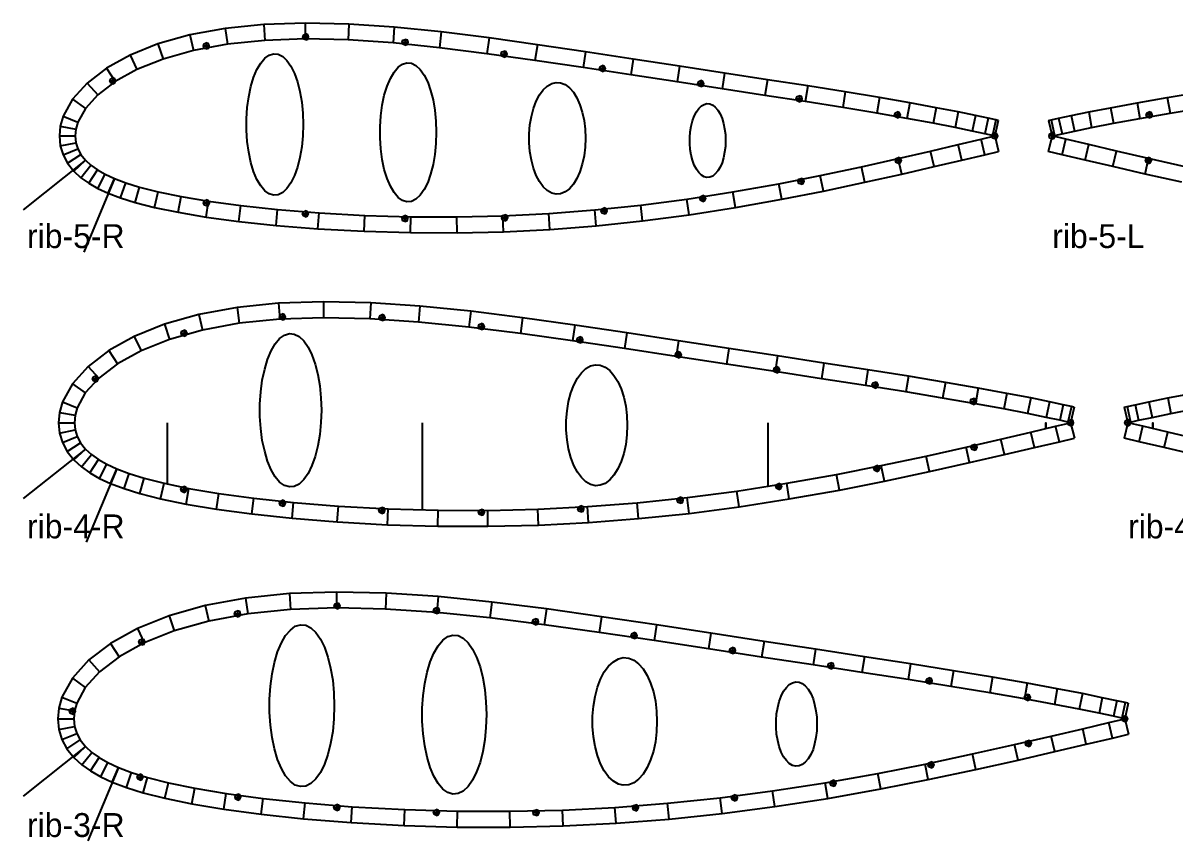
# Model space of a CAD drawing. Header units: millimetres. Extents: x 0 to 1469, y 0 to 3646.
# Drawn here: x 0 to 579, y 306 to 717 of the extents above; entities that cross this region are included whole.
import ezdxf

# ---------------------------------------------------------------- set-up
doc = ezdxf.new("R2010")
doc.units = ezdxf.units.MM
for name, color, linetype in [('CUT', 1, 'CONTINUOUS'), ('MARK', 5, 'CONTINUOUS'), ('SEAM', 3, 'CONTINUOUS'), ('TEXT', 7, 'CONTINUOUS')]:
    doc.layers.add(name, color=color, linetype=linetype)

msp = doc.modelspace()

# ---------------------------------------------------------------- linework, layer by layer
at = {"layer": 'CUT', "color": 1}
for points in [[(490, 668.23), (488.7, 668.52), (484.9, 669.36), (478.6, 670.72), (469.8, 672.51), (458.8, 674.66), (445.5, 677.1), (430.3, 679.76), (413.1, 682.59), (394.3, 685.58), (374, 688.73), (352.4, 692.04), (329.8, 695.49), (306.5, 699.08), (282.6, 702.7), (258.4, 706.3), (234.2, 709.7), (210.1, 712.7), (186.5, 715.1), (163.7, 716.7), (141.7, 717.2), (120.9, 716.5), (101.5, 714.5), (83.76, 711.2), (67.77, 706.7), (53.76, 701.04), (41.85, 694.44), (32.15, 687.04), (24.78, 678.9), (20.09, 670.31), (18.7, 665.33), (18.25, 660.43), (18.72, 655.52), (20.1, 650.98), (22.32, 646.76), (25.48, 642.78), (29.07, 639.47), (33.04, 636.65), (37.61, 634.05), (42.78, 631.65), (49.05, 629.28), (56.41, 626.98), (66.03, 624.52), (77.91, 622.06), (92.04, 619.7), (108.4, 617.49), (127.1, 615.5), (148.1, 613.8), (171.4, 612.51), (194.7, 611.838), (218.1, 611.771), (241.4, 612.32), (264.7, 613.51), (288, 615.33), (311.3, 617.77), (334.6, 620.83), (357.9, 624.45), (381.2, 628.6), (402.1, 632.72), (423, 637.15), (441.5, 641.3), (457.7, 645.03), (471.6, 648.29), (483.2, 651.01), (490.1, 652.64)], [(90.59, 705.7), (93.59, 705.7), (93.15, 706.7), (92.09, 707.2), (92.09, 704.2), (91.03, 704.6), (90.59, 705.7), (91.03, 706.7), (92.09, 707.2)], [(140.5, 710.2), (143.5, 710.2), (143.1, 711.2), (142, 711.7), (142, 708.7), (141, 709.1), (140.5, 710.2), (141, 711.2), (142, 711.7)], [(142, 708.7), (143.1, 709.1), (143.5, 710.2)], [(190.5, 707.5), (193.5, 707.5), (193.1, 708.6), (192, 709), (192, 706), (190.9, 706.5), (190.5, 707.5), (190.9, 708.6), (192, 709)], [(192, 706), (193.1, 706.5), (193.5, 707.5)], [(92.09, 704.2), (93.15, 704.6), (93.59, 705.7)], [(240.2, 701.61), (243.2, 701.61), (242.7, 702.7), (241.7, 703.1), (241.7, 700.11), (240.6, 700.54), (240.2, 701.61), (240.6, 702.7), (241.7, 703.1)], [(241.7, 700.11), (242.7, 700.54), (243.2, 701.61)], [(289.7, 694.34), (292.7, 694.34), (292.2, 695.4), (291.2, 695.84), (291.2, 692.84), (290.1, 693.28), (289.7, 694.34), (290.1, 695.4), (291.2, 695.84)], [(43.61, 688.15), (46.61, 688.15), (46.17, 689.21), (45.11, 689.65), (45.11, 686.65), (44.05, 687.09), (43.61, 688.15), (44.05, 689.21), (45.11, 689.65)], [(291.2, 692.84), (292.2, 693.28), (292.7, 694.34)], [(45.11, 686.65), (46.17, 687.09), (46.61, 688.15)], [(339.1, 686.77), (342.1, 686.77), (341.6, 687.83), (340.6, 688.27), (340.6, 685.27), (339.5, 685.71), (339.1, 686.77), (339.5, 687.83), (340.6, 688.27)], [(340.6, 685.27), (341.6, 685.71), (342.1, 686.77)], [(388.5, 679.16), (391.5, 679.16), (391.1, 680.22), (390, 680.66), (390, 677.66), (388.9, 678.1), (388.5, 679.16), (388.9, 680.22), (390, 680.66)], [(390, 677.66), (391.1, 678.1), (391.5, 679.16)], [(515.2, 668.23), (516.5, 668.52), (520.3, 669.36), (526.6, 670.72), (535.4, 672.51), (546.4, 674.66), (559.7, 677.1), (574.9, 679.76), (592.1, 682.59)], [(437.9, 671.07), (440.9, 671.07), (440.4, 672.13), (439.4, 672.57), (439.4, 669.57), (438.3, 670.01), (437.9, 671.07), (438.3, 672.13), (439.4, 672.57)], [(567.3, 671.07), (564.3, 671.07), (564.8, 672.13), (565.8, 672.57), (565.8, 669.57), (566.9, 670.01), (567.3, 671.07), (566.9, 672.13), (565.8, 672.57)], [(439.4, 669.57), (440.4, 670.01), (440.9, 671.07)], [(565.8, 669.57), (564.8, 670.01), (564.3, 671.07)], [(438.3, 648.08), (441.3, 648.08), (440.8, 649.14), (439.8, 649.58), (439.8, 646.58), (438.7, 647.02), (438.3, 648.08), (438.7, 649.14), (439.8, 649.58)], [(582.2, 637.15), (563.7, 641.3), (547.5, 645.03), (533.6, 648.29), (522, 651.01), (515.1, 652.64)], [(566.9, 648.08), (563.9, 648.08), (564.4, 649.14), (565.4, 649.58), (565.4, 646.58), (566.5, 647.02), (566.9, 648.08), (566.5, 649.14), (565.4, 649.58)], [(439.8, 646.58), (440.8, 647.02), (441.3, 648.08)], [(565.4, 646.58), (564.4, 647.02), (563.9, 648.08)], [(389.4, 637.64), (392.4, 637.64), (391.9, 638.7), (390.9, 639.14), (390.9, 636.14), (389.8, 636.58), (389.4, 637.64), (389.8, 638.7), (390.9, 639.14)], [(390.9, 636.14), (391.9, 636.58), (392.4, 637.64)], [(90.66, 626.78), (93.66, 626.78), (93.22, 627.84), (92.16, 628.28), (92.16, 625.28), (91.1, 625.72), (90.66, 626.78), (91.1, 627.84), (92.16, 628.28)], [(92.16, 625.28), (93.22, 625.72), (93.66, 626.78)], [(340.1, 629), (343.1, 629), (342.6, 630.06), (341.6, 630.5), (341.6, 627.5), (340.5, 627.94), (340.1, 629), (340.5, 630.06), (341.6, 630.5)], [(341.6, 627.5), (342.6, 627.94), (343.1, 629)], [(140.4, 621.32), (143.4, 621.32), (143, 622.38), (141.9, 622.82), (141.9, 619.82), (140.9, 620.26), (140.4, 621.32), (140.9, 622.38), (141.9, 622.82)], [(141.9, 619.82), (143, 620.26), (143.4, 621.32)], [(190.4, 618.92), (193.4, 618.92), (193, 619.98), (191.9, 620.42), (191.9, 617.42), (190.9, 617.86), (190.4, 618.92), (190.9, 619.98), (191.9, 620.42)], [(240.5, 619.36), (243.5, 619.36), (243, 620.42), (242, 620.86), (242, 617.86), (240.9, 618.3), (240.5, 619.36), (240.9, 620.42), (242, 620.86)], [(242, 617.86), (243, 618.3), (243.5, 619.36)], [(290.4, 622.78), (293.4, 622.78), (293, 623.84), (291.9, 624.28), (291.9, 621.28), (290.9, 621.72), (290.4, 622.78), (290.9, 623.84), (291.9, 624.28)], [(291.9, 621.28), (293, 621.72), (293.4, 622.78)], [(191.9, 617.42), (193, 617.86), (193.4, 618.92)], [(528.1, 524.12), (526.7, 524.43), (522.6, 525.34), (515.7, 526.8), (506.3, 528.75), (494.3, 531.08), (479.9, 533.72), (463.4, 536.59), (444.8, 539.66), (424.4, 542.91), (402.4, 546.31), (379.1, 549.89), (354.6, 553.64), (329.3, 557.5), (303.4, 561.5), (277.2, 565.4), (251, 569.1), (224.9, 572.3), (199.4, 574.9), (174.7, 576.6), (150.9, 577.1), (128.4, 576.4), (107.5, 574.3), (88.28, 570.7), (71.03, 565.8), (55.91, 559.7), (43.09, 552.6), (32.67, 544.65), (24.77, 535.94), (19.78, 526.76), (18.31, 521.5), (17.82, 516.31), (18.33, 511.13), (19.78, 506.33), (22.13, 501.87), (25.48, 497.64), (29.31, 494.12), (33.54, 491.11), (38.43, 488.33), (44, 485.75), (50.74, 483.19), (58.68, 480.72), (69.07, 478.06), (81.91, 475.41), (97.2, 472.85), (115, 470.46), (135.2, 468.3), (157.9, 466.46), (183.1, 465.072), (208.4, 464.339), (233.6, 464.266), (258.9, 464.865), (284.1, 466.148), (309.3, 468.12), (334.6, 470.77), (359.8, 474.07), (385, 477.99), (410.2, 482.48), (432.8, 486.95), (455.5, 491.75), (475.5, 496.24), (493.1, 500.28), (508.1, 503.81), (520.7, 506.76), (528.2, 508.52)], [(128.9, 569.5), (131.9, 569.5), (131.4, 570.5), (130.4, 571), (130.4, 568), (129.3, 568.4), (128.9, 569.5), (129.3, 570.5), (130.4, 571)], [(130.4, 568), (131.4, 568.4), (131.9, 569.5)], [(178.9, 569.2), (181.9, 569.2), (181.5, 570.2), (180.4, 570.7), (180.4, 567.7), (179.4, 568.1), (178.9, 569.2), (179.4, 570.2), (180.4, 570.7)], [(180.4, 567.7), (181.5, 568.1), (181.9, 569.2)], [(79.39, 561.3), (82.39, 561.3), (81.95, 562.4), (80.89, 562.8), (80.89, 559.8), (79.83, 560.3), (79.39, 561.3), (79.83, 562.4), (80.89, 562.8)], [(228.8, 564.6), (231.8, 564.6), (231.3, 565.7), (230.3, 566.1), (230.3, 563.1), (229.2, 563.5), (228.8, 564.6), (229.2, 565.7), (230.3, 566.1)], [(230.3, 563.1), (231.3, 563.5), (231.8, 564.6)], [(80.89, 559.8), (81.95, 560.3), (82.39, 561.3)], [(278.3, 557.9), (281.3, 557.9), (280.9, 559), (279.8, 559.4), (279.8, 556.4), (278.8, 556.8), (278.3, 557.9), (278.8, 559), (279.8, 559.4)], [(279.8, 556.4), (280.9, 556.8), (281.3, 557.9)], [(327.8, 550.45), (330.8, 550.45), (330.3, 551.51), (329.3, 551.95), (329.3, 548.95), (328.2, 549.39), (327.8, 550.45), (328.2, 551.51), (329.3, 551.95)], [(329.3, 548.95), (330.3, 549.39), (330.8, 550.45)], [(377.2, 542.87), (380.2, 542.87), (379.8, 543.93), (378.7, 544.37), (378.7, 541.37), (377.6, 541.81), (377.2, 542.87), (377.6, 543.93), (378.7, 544.37)], [(34.9, 538.4), (37.9, 538.4), (37.46, 539.46), (36.4, 539.9), (36.4, 536.9), (35.34, 537.34), (34.9, 538.4), (35.34, 539.46), (36.4, 539.9)], [(36.4, 536.9), (37.46, 537.34), (37.9, 538.4)], [(378.7, 541.37), (379.8, 541.81), (380.2, 542.87)], [(426.6, 535.23), (429.6, 535.23), (429.2, 536.29), (428.1, 536.73), (428.1, 533.73), (427.1, 534.17), (426.6, 535.23), (427.1, 536.29), (428.1, 536.73)], [(428.1, 533.73), (429.2, 534.17), (429.6, 535.23)], [(476, 527.04), (479, 527.04), (478.5, 528.1), (477.5, 528.54), (477.5, 525.54), (476.4, 525.98), (476, 527.04), (476.4, 528.1), (477.5, 528.54)], [(477.5, 525.54), (478.5, 525.98), (479, 527.04)], [(553.3, 524.12), (554.7, 524.43), (558.8, 525.34), (565.7, 526.8), (575.1, 528.75), (587.1, 531.08)], [(476.4, 503.95), (479.4, 503.95), (478.9, 505.01), (477.9, 505.45), (477.9, 502.45), (476.8, 502.89), (476.4, 503.95), (476.8, 505.01), (477.9, 505.45)], [(477.9, 502.45), (478.9, 502.89), (479.4, 503.95)], [(588.3, 500.28), (573.3, 503.81), (560.7, 506.76), (553.2, 508.52)], [(427.5, 493.32), (430.5, 493.32), (430, 494.38), (429, 494.82), (429, 491.82), (427.9, 492.26), (427.5, 493.32), (427.9, 494.38), (429, 494.82)], [(429, 491.82), (430, 492.26), (430.5, 493.32)], [(79.28, 482.79), (82.28, 482.79), (81.84, 483.85), (80.78, 484.29), (80.78, 481.29), (79.72, 481.73), (79.28, 482.79), (79.72, 483.85), (80.78, 484.29)], [(80.78, 481.29), (81.84, 481.73), (82.28, 482.79)], [(378.3, 484.26), (381.3, 484.26), (380.8, 485.32), (379.8, 485.76), (379.8, 482.76), (378.7, 483.2), (378.3, 484.26), (378.7, 485.32), (379.8, 485.76)], [(379.8, 482.76), (380.8, 483.2), (381.3, 484.26)], [(128.9, 475.85), (131.9, 475.85), (131.4, 476.91), (130.4, 477.35), (130.4, 474.35), (129.3, 474.79), (128.9, 475.85), (129.3, 476.91), (130.4, 477.35)], [(130.4, 474.35), (131.4, 474.79), (131.9, 475.85)], [(328.7, 477.34), (331.7, 477.34), (331.3, 478.41), (330.2, 478.84), (330.2, 475.84), (329.1, 476.28), (328.7, 477.34), (329.1, 478.41), (330.2, 478.84)], [(330.2, 475.84), (331.3, 476.28), (331.7, 477.34)], [(178.8, 472.24), (181.8, 472.24), (181.4, 473.3), (180.3, 473.74), (180.3, 470.74), (179.2, 471.18), (178.8, 472.24), (179.2, 473.3), (180.3, 473.74)], [(180.3, 470.74), (181.4, 471.18), (181.8, 472.24)], [(228.8, 471.27), (231.8, 471.27), (231.4, 472.34), (230.3, 472.77), (230.3, 469.77), (229.3, 470.21), (228.8, 471.27), (229.3, 472.34), (230.3, 472.77)], [(230.3, 469.77), (231.4, 470.21), (231.8, 471.27)], [(278.8, 472.97), (281.8, 472.97), (281.4, 474.03), (280.3, 474.47), (280.3, 471.47), (279.3, 471.9), (278.8, 472.97), (279.3, 474.03), (280.3, 474.47)], [(280.3, 471.47), (281.4, 471.9), (281.8, 472.97)], [(555.3, 375.29), (553.8, 375.62), (549.5, 376.58), (542.2, 378.12), (532.3, 380.17), (519.6, 382.63), (504.5, 385.41), (487, 388.45), (467.5, 391.68), (445.9, 395.11), (422.7, 398.7), (398.1, 402.48), (372.3, 406.4), (345.6, 410.5), (318.3, 414.7), (290.7, 418.8), (263, 422.7), (235.5, 426.1), (208.6, 428.9), (182.5, 430.6), (157.5, 431.2), (133.8, 430.4), (111.7, 428.2), (91.51, 424.4), (73.35, 419.3), (57.45, 412.9), (43.97, 405.4), (33.04, 397.06), (24.77, 387.93), (19.55, 378.35), (18.02, 372.88), (17.52, 367.48), (18.04, 362.1), (19.55, 357.12), (21.99, 352.49), (25.48, 348.09), (29.47, 344.42), (33.9, 341.27), (39.02, 338.36), (44.86, 335.65), (51.95, 332.96), (60.3, 330.36), (71.24, 327.56), (84.77, 324.76), (100.9, 322.07), (119.6, 319.55), (140.9, 317.27), (164.9, 315.334), (191.5, 313.869), (218.1, 313.096), (244.7, 313.02), (271.3, 313.652), (298, 315.004), (324.6, 317.08), (351.2, 319.87), (377.8, 323.36), (404.4, 327.5), (430.9, 332.23), (454.8, 336.94), (478.7, 342), (499.9, 346.74), (518.4, 351), (534.2, 354.72), (547.4, 357.83), (555.4, 359.7)], [(156.3, 424.2), (159.3, 424.2), (158.9, 425.3), (157.8, 425.7), (157.8, 422.7), (156.8, 423.2), (156.3, 424.2), (156.8, 425.3), (157.8, 425.7)], [(157.8, 422.7), (158.9, 423.2), (159.3, 424.2)], [(206.3, 421.9), (209.3, 421.9), (208.9, 423), (207.8, 423.4), (207.8, 420.4), (206.7, 420.8), (206.3, 421.9), (206.7, 423), (207.8, 423.4)], [(106.3, 420.3), (109.3, 420.3), (108.9, 421.4), (107.8, 421.8), (107.8, 418.8), (106.8, 419.3), (106.3, 420.3), (106.8, 421.4), (107.8, 421.8)], [(107.8, 418.8), (108.9, 419.3), (109.3, 420.3)], [(207.8, 420.4), (208.9, 420.8), (209.3, 421.9)], [(256, 416.3), (259, 416.3), (258.6, 417.4), (257.5, 417.8), (257.5, 414.8), (256.5, 415.3), (256, 416.3), (256.5, 417.4), (257.5, 417.8)], [(257.5, 414.8), (258.6, 415.3), (259, 416.3)], [(58.23, 406.1), (61.23, 406.1), (60.79, 407.2), (59.73, 407.6), (59.73, 404.64), (58.67, 405.08), (58.23, 406.1), (58.67, 407.2), (59.73, 407.6)], [(59.73, 404.64), (60.79, 405.08), (61.23, 406.1)], [(305.6, 409.3), (308.6, 409.3), (308.1, 410.4), (307.1, 410.8), (307.1, 407.8), (306, 408.2), (305.6, 409.3), (306, 410.4), (307.1, 410.8)], [(307.1, 407.8), (308.1, 408.2), (308.6, 409.3)], [(355, 401.77), (358, 401.77), (357.6, 402.84), (356.5, 403.27), (356.5, 400.27), (355.4, 400.71), (355, 401.77), (355.4, 402.84), (356.5, 403.27)], [(356.5, 400.27), (357.6, 400.71), (358, 401.77)], [(404.4, 394.2), (407.4, 394.2), (407, 395.26), (405.9, 395.7), (405.9, 392.7), (404.9, 393.14), (404.4, 394.2), (404.9, 395.26), (405.9, 395.7)], [(405.9, 392.7), (407, 393.14), (407.4, 394.2)], [(453.8, 386.52), (456.8, 386.52), (456.4, 387.58), (455.3, 388.02), (455.3, 385.02), (454.3, 385.46), (453.8, 386.52), (454.3, 387.58), (455.3, 388.02)], [(455.3, 385.02), (456.4, 385.46), (456.8, 386.52)], [(503.2, 378.27), (506.2, 378.27), (505.7, 379.33), (504.7, 379.77), (504.7, 376.77), (503.6, 377.21), (503.2, 378.27), (503.6, 379.33), (504.7, 379.77)], [(504.7, 376.77), (505.7, 377.21), (506.2, 378.27)], [(23.37, 371.27), (26.37, 371.27), (25.93, 372.33), (24.87, 372.77), (24.87, 369.77), (23.81, 370.21), (23.37, 371.27), (23.81, 372.33), (24.87, 372.77)], [(24.87, 369.77), (25.93, 370.21), (26.37, 371.27)], [(503.6, 355.12), (506.6, 355.12), (506.1, 356.18), (505.1, 356.62), (505.1, 353.62), (504, 354.06), (503.6, 355.12), (504, 356.18), (505.1, 356.62)], [(505.1, 353.62), (506.1, 354.06), (506.6, 355.12)], [(454.7, 344.39), (457.7, 344.39), (457.3, 345.45), (456.2, 345.89), (456.2, 342.89), (455.1, 343.33), (454.7, 344.39), (455.1, 345.45), (456.2, 345.89)], [(456.2, 342.89), (457.3, 343.33), (457.7, 344.39)], [(57.36, 338.14), (60.36, 338.14), (59.92, 339.2), (58.86, 339.64), (58.86, 336.64), (57.8, 337.08), (57.36, 338.14), (57.8, 339.2), (58.86, 339.64)], [(58.86, 336.64), (59.92, 337.08), (60.36, 338.14)], [(405.6, 335.09), (408.6, 335.09), (408.1, 336.15), (407.1, 336.59), (407.1, 333.59), (406, 334.03), (405.6, 335.09), (406, 336.15), (407.1, 336.59)], [(407.1, 333.59), (408.1, 334.03), (408.6, 335.09)], [(106.5, 328.18), (109.5, 328.18), (109, 329.24), (108, 329.68), (108, 326.68), (106.9, 327.12), (106.5, 328.18), (106.9, 329.24), (108, 329.68)], [(108, 326.68), (109, 327.12), (109.5, 328.18)], [(156.2, 322.94), (159.2, 322.94), (158.8, 324), (157.7, 324.44), (157.7, 321.44), (156.7, 321.87), (156.2, 322.94), (156.7, 324), (157.7, 324.44)], [(306.3, 322.79), (309.3, 322.79), (308.8, 323.85), (307.8, 324.29), (307.8, 321.29), (306.7, 321.73), (306.3, 322.79), (306.7, 323.85), (307.8, 324.29)], [(356, 327.77), (359, 327.77), (358.6, 328.83), (357.5, 329.27), (357.5, 326.27), (356.5, 326.71), (356, 327.77), (356.5, 328.83), (357.5, 329.27)], [(357.5, 326.27), (358.6, 326.71), (359, 327.77)], [(157.7, 321.44), (158.8, 321.87), (159.2, 322.94)], [(206.2, 320.4), (209.2, 320.4), (208.8, 321.46), (207.7, 321.9), (207.7, 318.9), (206.7, 319.34), (206.2, 320.4), (206.7, 321.46), (207.7, 321.9)], [(207.7, 318.9), (208.8, 319.34), (209.2, 320.4)], [(256.3, 320.33), (259.3, 320.33), (258.8, 321.39), (257.8, 321.83), (257.8, 318.83), (256.7, 319.27), (256.3, 320.33), (256.7, 321.39), (257.8, 321.83)], [(257.8, 318.83), (258.8, 319.27), (259.3, 320.33)], [(307.8, 321.29), (308.8, 321.73), (309.3, 322.79)]]:
    msp.add_lwpolyline(points, dxfattribs=at)
for points in [[(140.8, 666.2), (140.6, 660.49), (140, 654.92), (139.1, 649.65), (137.9, 644.8), (136.4, 640.51), (134.6, 636.89), (132.6, 634.02), (130.5, 631.99), (128.2, 630.84), (125.9, 630.61), (123.6, 631.3), (121.4, 632.9), (119.4, 635.35), (117.5, 638.61), (115.8, 642.58), (114.4, 647.16), (113.4, 652.24), (112.6, 657.68), (112.3, 663.34), (112.3, 669.07), (112.6, 674.73), (113.4, 680.16), (114.4, 685.24), (115.8, 689.82), (117.5, 693.79), (119.4, 697.05), (121.4, 699.51), (123.6, 701.1), (125.9, 701.79), (128.2, 701.56), (130.5, 700.42), (132.6, 698.38), (134.6, 695.52), (136.4, 691.89), (137.9, 687.6), (139.1, 682.76), (140, 677.48), (140.6, 671.92)], [(207.6, 662.28), (207.4, 656.66), (206.9, 651.2), (206, 646.02), (204.8, 641.27), (203.3, 637.05), (201.5, 633.49), (199.6, 630.68), (197.4, 628.68), (195.2, 627.56), (192.9, 627.33), (190.7, 628.01), (188.5, 629.57), (186.4, 631.99), (184.6, 635.18), (182.9, 639.08), (181.5, 643.58), (180.5, 648.57), (179.8, 653.91), (179.4, 659.46), (179.4, 665.09), (179.8, 670.64), (180.5, 675.98), (181.5, 680.97), (182.9, 685.47), (184.6, 689.37), (186.4, 692.56), (188.5, 694.98), (190.7, 696.54), (192.9, 697.22), (195.2, 696.99), (197.4, 695.87), (199.6, 693.87), (201.5, 691.06), (203.3, 687.5), (204.8, 683.29), (206, 678.53), (206.9, 673.35), (207.4, 667.89)], [(282.6, 659.27), (282.4, 654.77), (281.9, 650.38), (281, 646.22), (279.8, 642.4), (278.3, 639.01), (276.5, 636.15), (274.5, 633.89), (272.4, 632.29), (270.1, 631.39), (267.9, 631.21), (265.6, 631.75), (263.4, 633.01), (261.3, 634.95), (259.5, 637.51), (257.8, 640.65), (256.4, 644.26), (255.4, 648.26), (254.7, 652.55), (254.3, 657.01), (254.3, 661.53), (254.7, 665.99), (255.4, 670.28), (256.4, 674.28), (257.8, 677.9), (259.5, 681.03), (261.3, 683.6), (263.4, 685.54), (265.6, 686.79), (267.9, 687.34), (270.1, 687.16), (272.4, 686.25), (274.5, 684.65), (276.5, 682.39), (278.3, 679.53), (279.8, 676.15), (281, 672.33), (281.9, 668.17), (282.4, 663.78)], [(353, 658.14), (352.9, 655.16), (352.5, 652.25), (351.9, 649.5), (351.2, 646.98), (350.2, 644.74), (349.1, 642.85), (347.8, 641.36), (346.5, 640.3), (345.1, 639.7), (343.6, 639.58), (342.2, 639.94), (340.8, 640.77), (339.5, 642.05), (338.3, 643.75), (337.2, 645.82), (336.4, 648.21), (335.7, 650.86), (335.2, 653.69), (335, 656.64), (335, 659.63), (335.2, 662.58), (335.7, 665.42), (336.4, 668.06), (337.2, 670.45), (338.3, 672.52), (339.5, 674.22), (340.8, 675.5), (342.2, 676.33), (343.6, 676.69), (345.1, 676.57), (346.5, 675.97), (347.8, 674.91), (349.1, 673.42), (350.2, 671.53), (351.2, 669.29), (351.9, 666.77), (352.5, 664.02), (352.9, 661.11)], [(149.9, 522.57), (149.7, 516.38), (149.1, 510.35), (148.1, 504.63), (146.8, 499.38), (145.1, 494.74), (143.2, 490.81), (141.1, 487.7), (138.7, 485.5), (136.3, 484.26), (133.8, 484.01), (131.3, 484.76), (128.9, 486.49), (126.7, 489.15), (124.7, 492.68), (122.9, 496.98), (121.4, 501.94), (120.2, 507.44), (119.4, 513.33), (119, 519.46), (119, 525.67), (119.4, 531.8), (120.2, 537.69), (121.4, 543.19), (122.9, 548.16), (124.7, 552.46), (126.7, 555.99), (128.9, 558.6), (131.3, 560.4), (133.8, 561.1), (136.3, 560.9), (138.7, 559.6), (141.1, 557.4), (143.2, 554.32), (145.1, 550.4), (146.8, 545.75), (148.1, 540.5), (149.1, 534.79), (149.7, 528.76)], [(303.6, 515.06), (303.4, 510.18), (302.8, 505.42), (301.8, 500.92), (300.5, 496.78), (298.8, 493.11), (296.9, 490.02), (294.8, 487.57), (292.5, 485.83), (290, 484.85), (287.6, 484.65), (285.1, 485.24), (282.7, 486.61), (280.5, 488.71), (278.5, 491.49), (276.7, 494.88), (275.2, 498.79), (274.1, 503.13), (273.3, 507.78), (272.9, 512.61), (272.9, 517.51), (273.3, 522.34), (274.1, 526.99), (275.2, 531.32), (276.7, 535.24), (278.5, 538.63), (280.5, 541.41), (282.7, 543.51), (285.1, 544.87), (287.6, 545.46), (290, 545.27), (292.5, 544.29), (294.8, 542.55), (296.9, 540.1), (298.8, 537.01), (300.5, 533.34), (301.8, 529.2), (302.8, 524.7), (303.4, 519.94)], [(156.4, 374.08), (156.2, 367.55), (155.6, 361.19), (154.5, 355.17), (153.1, 349.63), (151.4, 344.72), (149.4, 340.58), (147.1, 337.31), (144.6, 334.98), (142.1, 333.67), (139.4, 333.41), (136.8, 334.2), (134.3, 336.02), (131.9, 338.83), (129.8, 342.55), (127.9, 347.09), (126.3, 352.33), (125.1, 358.13), (124.3, 364.34), (123.8, 370.81), (123.8, 377.36), (124.3, 383.83), (125.1, 390.04), (126.3, 395.84), (127.9, 401.08), (129.8, 405.62), (131.9, 409.3), (134.3, 412.1), (136.8, 414), (139.4, 414.8), (142.1, 414.5), (144.6, 413.2), (147.1, 410.9), (149.4, 407.6), (151.4, 403.44), (153.1, 398.54), (154.5, 393), (155.6, 386.97), (156.2, 380.61)], [(232.8, 369.6), (232.6, 363.18), (232, 356.94), (231, 351.02), (229.6, 345.58), (227.8, 340.77), (225.8, 336.7), (223.6, 333.49), (221.2, 331.2), (218.6, 329.92), (216, 329.66), (213.4, 330.43), (210.9, 332.22), (208.6, 334.98), (206.4, 338.64), (204.6, 343.09), (203, 348.23), (201.8, 353.93), (201, 360.03), (200.6, 366.38), (200.6, 372.81), (201, 379.16), (201.8, 385.26), (203, 390.96), (204.6, 396.1), (206.4, 400.56), (208.6, 404.21), (210.9, 407), (213.4, 408.8), (216, 409.5), (218.6, 409.3), (221.2, 408), (223.6, 405.71), (225.8, 402.49), (227.8, 398.42), (229.6, 393.61), (231, 388.17), (232, 382.25), (232.6, 376.01)], [(318.5, 366.16), (318.3, 361.01), (317.7, 356), (316.7, 351.25), (315.3, 346.88), (313.5, 343.01), (311.5, 339.74), (309.2, 337.16), (306.8, 335.33), (304.3, 334.3), (301.6, 334.09), (299.1, 334.71), (296.6, 336.15), (294.2, 338.36), (292, 341.3), (290.2, 344.88), (288.6, 349.01), (287.4, 353.58), (286.6, 358.48), (286.1, 363.58), (286.1, 368.75), (286.6, 373.85), (287.4, 378.75), (288.6, 383.32), (290.2, 387.45), (292, 391.03), (294.2, 393.97), (296.6, 396.18), (299.1, 397.62), (301.6, 398.24), (304.3, 398.03), (306.8, 397), (309.2, 395.17), (311.5, 392.58), (313.5, 389.32), (315.3, 385.45), (316.7, 381.08), (317.7, 376.33), (318.3, 371.31)], [(398.9, 364.86), (398.8, 361.46), (398.4, 358.14), (397.7, 355), (396.9, 352.11), (395.8, 349.56), (394.5, 347.4), (393, 345.69), (391.5, 344.48), (389.9, 343.79), (388.2, 343.66), (386.6, 344.07), (385, 345.02), (383.5, 346.48), (382.1, 348.42), (380.9, 350.79), (379.9, 353.52), (379.2, 356.55), (378.6, 359.79), (378.4, 363.16), (378.4, 366.57), (378.6, 369.94), (379.2, 373.18), (379.9, 376.21), (380.9, 378.94), (382.1, 381.31), (383.5, 383.25), (385, 384.71), (386.6, 385.66), (388.2, 386.07), (389.9, 385.94), (391.5, 385.25), (393, 384.04), (394.5, 382.33), (395.8, 380.17), (396.9, 377.62), (397.7, 374.73), (398.4, 371.59), (398.8, 368.27)]]:
    msp.add_lwpolyline(points, close=True, dxfattribs=at)
at = {"layer": 'MARK', "color": 5}
for points in [[(101.5, 714.5), (102.7, 706.6)], [(120.9, 716.5), (121.5, 708.5)], [(141.7, 717.2), (141.7, 709.2)], [(163.7, 716.7), (163.3, 708.7)], [(186.5, 715.1), (185.9, 707.2)], [(210.1, 712.7), (209.2, 704.8)], [(67.77, 706.7), (70.36, 699.12)], [(83.76, 711.2), (85.58, 703.4)], [(234.2, 709.7), (233.1, 701.8)], [(258.4, 706.3), (257.2, 698.41)], [(53.76, 701.04), (57.2, 693.81)], [(282.6, 702.7), (281.4, 694.82)], [(306.5, 699.08), (305.3, 691.17)], [(329.8, 695.49), (328.6, 687.59)], [(41.85, 694.44), (46.22, 687.74)], [(352.4, 692.04), (351.2, 684.13)], [(374, 688.73), (372.7, 680.82)], [(32.15, 687.04), (37.55, 681.14)], [(394.3, 685.58), (393, 677.68)], [(24.78, 678.9), (31.3, 674.26)], [(413.1, 682.59), (411.8, 674.69)], [(430.3, 679.76), (428.9, 671.87)], [(574.9, 679.76), (576.3, 671.87)], [(445.5, 677.1), (444.1, 669.23)], [(458.8, 674.66), (457.3, 666.8)], [(469.8, 672.51), (468.3, 664.66)], [(535.4, 672.51), (536.9, 664.66)], [(546.4, 674.66), (547.9, 666.8)], [(559.7, 677.1), (561.1, 669.23)], [(20.09, 670.31), (27.51, 667.31)], [(478.6, 670.72), (476.9, 662.89)], [(484.9, 669.36), (483.2, 661.55)], [(488.7, 668.52), (487, 660.71)], [(490, 668.23), (488.2, 660.43), (490.1, 652.64)], [(515.2, 668.23), (517, 660.43), (515.1, 652.64)], [(516.5, 668.52), (518.2, 660.71)], [(520.3, 669.36), (522, 661.55)], [(526.6, 670.72), (528.3, 662.89)], [(18.25, 660.43), (26.25, 660.43)], [(18.7, 665.33), (26.57, 663.89)], [(486.7, 660.43), (489.7, 660.43), (489.3, 661.49), (488.2, 661.93), (488.2, 658.93), (487.2, 659.37), (486.7, 660.43), (487.2, 661.49), (488.2, 661.93)], [(488.2, 658.93), (489.3, 659.37), (489.7, 660.43)], [(518.5, 660.43), (515.5, 660.43), (515.9, 661.49), (517, 661.93), (517, 658.93), (518, 659.37), (518.5, 660.43), (518, 661.49), (517, 661.93)], [(517, 658.93), (515.9, 659.37), (515.5, 660.43)], [(18.72, 655.52), (26.57, 657.07)], [(20.1, 650.98), (27.5, 654.02)], [(471.6, 648.29), (469.8, 656.07)], [(483.2, 651.01), (481.3, 658.8)], [(522, 651.01), (523.9, 658.8)], [(533.6, 648.29), (535.4, 656.07)], [(22.32, 646.76), (29.02, 651.14)], [(25.48, 642.78), (31.33, 648.23)], [(441.5, 641.3), (439.7, 649.1)], [(457.7, 645.03), (455.9, 652.83)], [(547.5, 645.03), (549.3, 652.83)], [(563.7, 641.3), (565.5, 649.1)], [(29.07, 639.47), (34.1, 645.69)], [(33.04, 636.65), (37.34, 643.4)], [(423, 637.15), (421.3, 644.97)], [(37.61, 634.05), (41.26, 641.17)], [(42.78, 631.65), (45.88, 639.03)], [(49.05, 629.28), (51.66, 636.84)], [(402.1, 632.72), (400.5, 640.56)], [(56.41, 626.98), (58.59, 634.68)], [(66.03, 624.52), (67.83, 632.32)], [(357.9, 624.45), (356.6, 632.34)], [(381.2, 628.6), (379.7, 636.46)], [(77.91, 622.06), (79.38, 629.93)], [(92.04, 619.7), (93.24, 627.61)], [(108.4, 617.49), (109.4, 625.43)], [(311.3, 617.77), (310.4, 625.72)], [(334.6, 620.83), (333.5, 628.75)], [(127.1, 615.5), (127.9, 623.46)], [(148.1, 613.8), (148.7, 621.78)], [(171.4, 612.51), (171.8, 620.51)], [(194.7, 611.838), (194.9, 619.84)], [(218.1, 611.771), (218, 619.77)], [(241.4, 612.32), (241.1, 620.32)], [(264.7, 613.51), (264.2, 621.49)], [(288, 615.33), (287.3, 623.29)], [(107.5, 574.3), (108.6, 566.3)], [(128.4, 576.4), (129, 568.4)], [(150.9, 577.1), (150.9, 569.1)], [(174.7, 576.6), (174.3, 568.6)], [(199.4, 574.9), (198.7, 566.9)], [(88.28, 570.7), (90.1, 562.9)], [(224.9, 572.3), (224, 564.4)], [(251, 569.1), (249.9, 561.1)], [(71.03, 565.8), (73.62, 558.2)], [(277.2, 565.4), (276.1, 557.5)], [(303.4, 561.5), (302.2, 553.57)], [(55.91, 559.7), (59.35, 552.48)], [(329.3, 557.5), (328.1, 549.62)], [(43.09, 552.6), (47.46, 545.9)], [(354.6, 553.64), (353.4, 545.73)], [(379.1, 549.89), (377.9, 541.99)], [(32.67, 544.65), (38.07, 538.75)], [(402.4, 546.31), (401.2, 538.41)], [(424.4, 542.91), (423.2, 535)], [(444.8, 539.66), (443.5, 531.76)], [(24.77, 535.94), (31.29, 531.3)], [(463.4, 536.59), (462, 528.71)], [(479.9, 533.72), (478.5, 525.84)], [(19.78, 526.76), (27.2, 523.77)], [(494.3, 531.08), (492.8, 523.22)], [(506.3, 528.75), (504.7, 520.9)], [(515.7, 526.8), (514.1, 518.97)], [(565.7, 526.8), (567.3, 518.97)], [(575.1, 528.75), (576.7, 520.9)], [(18.31, 521.5), (26.17, 520.06)], [(522.6, 525.34), (520.9, 517.52)], [(526.7, 524.43), (525, 516.62)], [(528.1, 524.12), (526.3, 516.31), (528.2, 508.52)], [(553.3, 524.12), (555.1, 516.31), (553.2, 508.52)], [(554.7, 524.43), (556.4, 516.62)], [(558.8, 525.34), (560.5, 517.52)], [(17.82, 516.31), (25.82, 516.31)], [(72.62, 485.5), (72.62, 516.31)], [(200.7, 472.56), (200.7, 516.31)], [(374.3, 484.43), (374.3, 516.31)], [(524.8, 516.31), (527.8, 516.31), (527.4, 517.37), (526.3, 517.81), (526.3, 514.81), (525.3, 515.25), (524.8, 516.31), (525.3, 517.37), (526.3, 517.81)], [(526.3, 514.81), (527.4, 515.25), (527.8, 516.31)], [(556.6, 516.31), (553.6, 516.31), (554, 517.37), (555.1, 517.81), (555.1, 514.81), (556.1, 515.25), (556.6, 516.31), (556.1, 517.37), (555.1, 517.81)], [(555.1, 514.81), (554, 515.25), (553.6, 516.31)], [(18.33, 511.13), (26.17, 512.68)], [(19.78, 506.33), (27.18, 509.37)], [(508.1, 503.81), (506.3, 511.59)], [(520.7, 506.76), (518.8, 514.54)], [(560.7, 506.76), (562.6, 514.54)], [(573.3, 503.81), (575.1, 511.59)], [(22.13, 501.87), (28.83, 506.25)], [(475.5, 496.24), (473.8, 504.04)], [(493.1, 500.28), (491.3, 508.08)], [(25.48, 497.64), (31.33, 503.1)], [(29.31, 494.12), (34.33, 500.35)], [(33.54, 491.11), (37.84, 497.86)], [(455.5, 491.75), (453.8, 499.56)], [(38.43, 488.33), (42.09, 495.44)], [(44, 485.75), (47.1, 493.13)], [(432.8, 486.95), (431.2, 494.79)], [(50.74, 483.19), (53.35, 490.76)], [(58.68, 480.72), (60.86, 488.41)], [(410.2, 482.48), (408.7, 490.35)], [(69.07, 478.06), (70.87, 485.86)], [(81.91, 475.41), (83.38, 483.27)], [(97.2, 472.85), (98.4, 480.76)], [(359.8, 474.07), (358.7, 481.99)], [(385, 477.99), (383.7, 485.88)], [(115, 470.46), (115.9, 478.4)], [(135.2, 468.3), (135.9, 476.26)], [(309.3, 468.12), (308.6, 476.08)], [(334.6, 470.77), (333.6, 478.71)], [(157.9, 466.46), (158.5, 474.44)], [(183.1, 465.072), (183.5, 473.06)], [(208.4, 464.339), (208.5, 472.34)], [(233.6, 464.266), (233.5, 472.27)], [(258.9, 464.865), (258.6, 472.86)], [(284.1, 466.148), (283.6, 474.13)], [(133.8, 430.4), (134.3, 422.5)], [(157.5, 431.2), (157.5, 423.2)], [(182.5, 430.6), (182.1, 422.6)], [(208.6, 428.9), (207.9, 420.9)], [(91.51, 424.4), (93.33, 416.6)], [(111.7, 428.2), (112.9, 420.3)], [(235.5, 426.1), (234.6, 418.2)], [(263, 422.7), (261.9, 414.8)], [(73.35, 419.3), (75.94, 411.7)], [(290.7, 418.8), (289.5, 410.9)], [(57.45, 412.9), (60.89, 405.64)], [(318.3, 414.7), (317.1, 406.8)], [(43.97, 405.4), (48.35, 398.69)], [(345.6, 410.5), (344.4, 402.62)], [(372.3, 406.4), (371.1, 398.52)], [(398.1, 402.48), (396.9, 394.57)], [(33.04, 397.06), (38.44, 391.16)], [(422.7, 398.7), (421.5, 390.8)], [(445.9, 395.11), (444.7, 387.2)], [(24.77, 387.93), (31.29, 383.3)], [(467.5, 391.68), (466.2, 383.79)], [(487, 388.45), (485.7, 380.56)], [(504.5, 385.41), (503.1, 377.54)], [(519.6, 382.63), (518.2, 374.77)], [(19.55, 378.35), (26.97, 375.35)], [(532.3, 380.17), (530.7, 372.33)], [(542.2, 378.12), (540.6, 370.29)], [(549.5, 376.58), (547.8, 368.76)], [(18.02, 372.88), (25.89, 371.44)], [(553.8, 375.62), (552.1, 367.81)], [(555.3, 375.29), (553.5, 367.48), (555.4, 359.7)], [(17.52, 367.48), (25.52, 367.48)], [(547.4, 357.83), (545.6, 365.62)], [(552, 367.48), (555, 367.48), (554.6, 368.54), (553.5, 368.98), (553.5, 365.98), (552.5, 366.42), (552, 367.48), (552.5, 368.54), (553.5, 368.98)], [(553.5, 365.98), (554.6, 366.42), (555, 367.48)], [(18.04, 362.1), (25.89, 363.65)], [(19.55, 357.12), (26.95, 360.16)], [(534.2, 354.72), (532.4, 362.51)], [(21.99, 352.49), (28.69, 356.87)], [(25.48, 348.09), (31.33, 353.54)], [(499.9, 346.74), (498.1, 354.54)], [(518.4, 351), (516.6, 358.8)], [(29.47, 344.42), (34.5, 350.64)], [(33.9, 341.27), (38.19, 348.02)], [(478.7, 342), (477, 349.82)], [(39.02, 338.36), (42.68, 345.47)], [(44.86, 335.65), (47.96, 343.03)], [(454.8, 336.94), (453.2, 344.78)], [(51.95, 332.96), (54.56, 340.53)], [(60.3, 330.36), (62.48, 338.06)], [(430.9, 332.23), (429.4, 340.09)], [(71.24, 327.56), (73.04, 335.36)], [(84.77, 324.76), (86.24, 332.63)], [(100.9, 322.07), (102.1, 329.98)], [(377.8, 323.36), (376.6, 331.28)], [(404.4, 327.5), (403, 335.39)], [(119.6, 319.55), (120.6, 327.49)], [(140.9, 317.27), (141.7, 325.24)], [(324.6, 317.08), (323.8, 325.05)], [(351.2, 319.87), (350.2, 327.82)], [(164.9, 315.334), (165.4, 323.32)], [(191.5, 313.869), (191.8, 321.86)], [(218.1, 313.096), (218.2, 321.1)], [(244.7, 313.02), (244.6, 321.02)], [(271.3, 313.652), (271, 321.65)], [(298, 315.004), (297.4, 322.99)]]:
    msp.add_lwpolyline(points, dxfattribs=at)
for points in [[(513.8, 513.36), (513.8, 516.31)], [(567.6, 513.36), (567.6, 516.31)]]:
    msp.add_lwpolyline(points, close=True, dxfattribs=at)
at = {"layer": 'SEAM', "color": 3}
for points in [[(488.2, 660.43), (487, 660.71), (483.2, 661.55), (476.9, 662.89), (468.3, 664.66), (457.3, 666.8), (444.1, 669.23), (428.9, 671.87), (411.8, 674.69), (393, 677.68), (372.7, 680.82), (351.2, 684.13), (328.6, 687.59), (305.3, 691.17), (281.4, 694.82), (257.2, 698.41), (233.1, 701.8), (209.2, 704.8), (185.9, 707.2), (163.3, 708.7), (141.7, 709.2), (121.5, 708.5), (102.7, 706.6), (85.58, 703.4), (70.36, 699.12), (57.2, 693.81), (46.22, 687.74), (37.55, 681.14), (31.3, 674.26), (27.51, 667.31), (26.57, 663.89), (26.25, 660.43), (26.57, 657.07), (27.5, 654.02), (29.02, 651.14), (31.33, 648.23), (34.1, 645.69), (37.34, 643.4), (41.26, 641.17), (45.88, 639.03), (51.66, 636.84), (58.59, 634.68), (67.83, 632.32), (79.38, 629.93), (93.24, 627.61), (109.4, 625.43), (127.9, 623.46), (148.7, 621.78), (171.8, 620.51), (194.9, 619.84), (218, 619.77), (241.1, 620.32), (264.2, 621.49), (287.3, 623.29), (310.4, 625.72), (333.5, 628.75), (356.6, 632.34), (379.7, 636.46), (400.5, 640.56), (421.3, 644.97), (439.7, 649.1), (455.9, 652.83), (469.8, 656.07), (481.3, 658.8)], [(526.3, 516.31), (525, 516.62), (520.9, 517.52), (514.1, 518.97), (504.7, 520.9), (492.8, 523.22), (478.5, 525.84), (462, 528.71), (443.5, 531.76), (423.2, 535), (401.2, 538.41), (377.9, 541.99), (353.4, 545.73), (328.1, 549.62), (302.2, 553.57), (276.1, 557.5), (249.9, 561.1), (224, 564.4), (198.7, 566.9), (174.3, 568.6), (150.9, 569.1), (129, 568.4), (108.6, 566.3), (90.1, 562.9), (73.62, 558.2), (59.35, 552.48), (47.46, 545.9), (38.07, 538.75), (31.29, 531.3), (27.2, 523.77), (26.17, 520.06), (25.82, 516.31), (26.17, 512.68), (27.18, 509.37), (28.83, 506.25), (31.33, 503.1), (34.33, 500.35), (37.84, 497.86), (42.09, 495.44), (47.1, 493.13), (53.35, 490.76), (60.86, 488.41), (70.87, 485.86), (83.38, 483.27), (98.4, 480.76), (115.9, 478.4), (135.9, 476.26), (158.5, 474.44), (183.5, 473.06), (208.5, 472.34), (233.5, 472.27), (258.6, 472.86), (283.6, 474.13), (308.6, 476.08), (333.6, 478.71), (358.7, 481.99), (383.7, 485.88), (408.7, 490.35), (431.2, 494.79), (453.8, 499.56), (473.8, 504.04), (491.3, 508.08), (506.3, 511.59), (518.8, 514.54)], [(553.5, 367.48), (552.1, 367.81), (547.8, 368.76), (540.6, 370.29), (530.7, 372.33), (518.2, 374.77), (503.1, 377.54), (485.7, 380.56), (466.2, 383.79), (444.7, 387.2), (421.5, 390.8), (396.9, 394.57), (371.1, 398.52), (344.4, 402.62), (317.1, 406.8), (289.5, 410.9), (261.9, 414.8), (234.6, 418.2), (207.9, 420.9), (182.1, 422.6), (157.5, 423.2), (134.3, 422.5), (112.9, 420.3), (93.33, 416.6), (75.94, 411.7), (60.89, 405.64), (48.35, 398.69), (38.44, 391.16), (31.29, 383.3), (26.97, 375.35), (25.89, 371.44), (25.52, 367.48), (25.89, 363.65), (26.95, 360.16), (28.69, 356.87), (31.33, 353.54), (34.5, 350.64), (38.19, 348.02), (42.68, 345.47), (47.96, 343.03), (54.56, 340.53), (62.48, 338.06), (73.04, 335.36), (86.24, 332.63), (102.1, 329.98), (120.6, 327.49), (141.7, 325.24), (165.4, 323.32), (191.8, 321.86), (218.2, 321.1), (244.6, 321.02), (271, 321.65), (297.4, 322.99), (323.8, 325.05), (350.2, 327.82), (376.6, 331.28), (403, 335.39), (429.4, 340.09), (453.2, 344.78), (477, 349.82), (498.1, 354.54), (516.6, 358.8), (532.4, 362.51), (545.6, 365.62)]]:
    msp.add_lwpolyline(points, close=True, dxfattribs=at)
for points in [[(583.9, 644.97), (565.5, 649.1), (549.3, 652.83), (535.4, 656.07), (523.9, 658.8), (517, 660.43), (518.2, 660.71), (522, 661.55), (528.3, 662.89), (536.9, 664.66), (547.9, 666.8), (561.1, 669.23), (576.3, 671.87), (593.4, 674.69)], [(31.33, 648.23), (0, 623.36)], [(45.88, 639.03), (30.51, 602.1)], [(590.1, 508.08), (575.1, 511.59), (562.6, 514.54), (555.1, 516.31), (556.4, 516.62), (560.5, 517.52), (567.3, 518.97), (576.7, 520.9), (588.6, 523.22)], [(31.33, 503.1), (0, 478.23)], [(47.1, 493.13), (31.73, 456.2)], [(31.33, 353.54), (0, 328.68)], [(47.96, 343.03), (32.59, 306.1)]]:
    msp.add_lwpolyline(points, dxfattribs=at)

# ---------------------------------------------------------------- texts
at = {"layer": 'TEXT', "color": 7}
for s, p in [('rib-5-R', (2, 604.1)), ('rib-5-L', (517.1, 604.1)), ('rib-4-R', (2, 458.2)), ('rib-4-L', (555.2, 458.2)), ('rib-3-R', (2, 308.1))]:
    msp.add_text(s, height=12, dxfattribs=at).set_placement(p)

doc.saveas('drawing.dxf')
